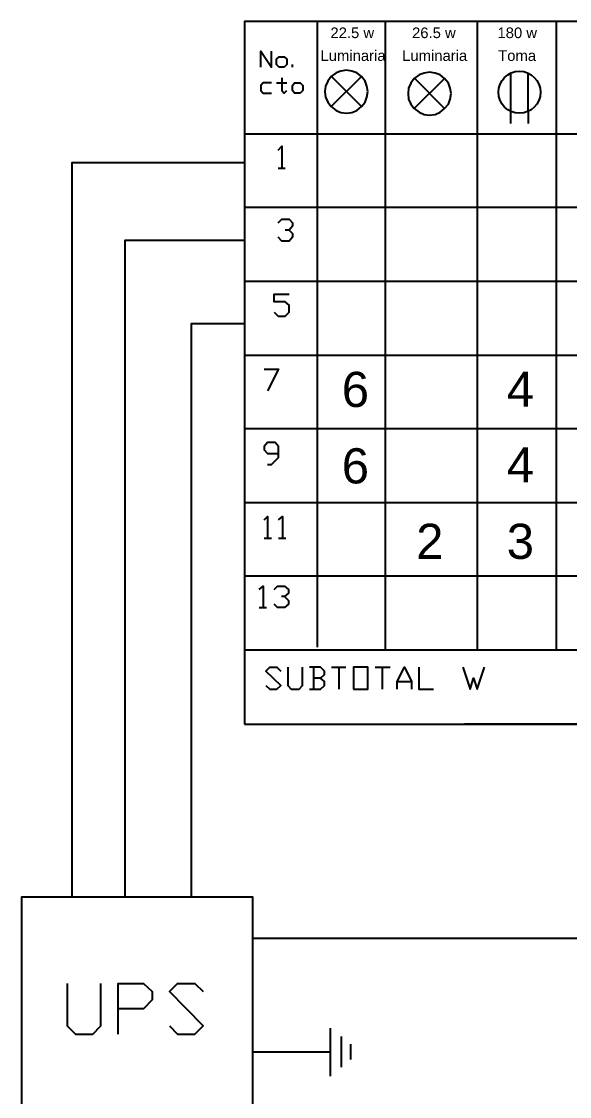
# Model space of a CAD drawing. Header units: metres. Extents: x 0 to 32.6, y 0 to 21.3.
# Drawn here: x 1.345 to 2.346, y 18.76 to 20.724 of the extents above; entities that cross this region are included whole.
import ezdxf

# ---------------------------------------------------------------- set-up
doc = ezdxf.new("R2010")
doc.units = ezdxf.units.M
for name, color, linetype in [('INDICACION-Tabla', 7, 'Continuous'), ('TABLA', 7, 'Continuous'), ('TOMACORRIENTES', 7, 'Continuous')]:
    doc.layers.add(name, color=color, linetype=linetype)
doc.styles.get("Standard").update_dxf_attribs({"font": 'arial.ttf'})

# ---------------------------------------------------------------- blocks, each defined once
blk = doc.blocks.new('*U38')
at = {"layer": 'TOMACORRIENTES'}
for p, q in [((0.0453, 0.0211), (-0.0453, 0.0211)), ((0.0453, 0.0211), (0.0743, 0.0211)), ((-0.0453, -0.0211), (0.0453, -0.0211)), ((0.0453, -0.0211), (0.0743, -0.0211))]:
    blk.add_line(p, q, dxfattribs=at)
blk.add_circle((0, 0), 0.05, dxfattribs=at)

msp = doc.modelspace()

# ---------------------------------------------------------------- linework, layer by layer
at = {"layer": 'TABLA'}
for p, q in [((1.8853, 20.7235), (1.8853, 19.5806)), ((2.0093, 20.7235), (2.0093, 19.5756)), ((2.1776, 20.7235), (2.1776, 19.5756)), ((2.3217, 20.7235), (2.3217, 19.5756)), ((1.8399, 20.6399), (1.8399, 20.6449)), ((1.9105, 20.5683), (1.9659, 20.6228)), ((1.9115, 20.6228), (1.9659, 20.5683)), ((2.0624, 20.5647), (2.1179, 20.6192)), ((2.0634, 20.6192), (2.1179, 20.5647)), ((1.8107, 20.6117), (1.8298, 20.6117)), ((3.6544, 20.5179), (1.7522, 20.5179)), ((1.8137, 20.4554), (1.8268, 20.4554)), ((3.6544, 20.3839), (1.7522, 20.3839)), ((3.6544, 20.2488), (1.7522, 20.2488)), ((3.6544, 20.1138), (1.7522, 20.1138)), ((3.6544, 19.9797), (1.7522, 19.9797)), ((3.6544, 19.8447), (1.7522, 19.8447)), ((1.7885, 19.7802), (1.8016, 19.7802)), ((1.8147, 19.7802), (1.8278, 19.7802)), ((3.6544, 19.7106), (1.7522, 19.7106)), ((1.7795, 19.6532), (1.7926, 19.6532)), ((3.6544, 19.5756), (1.7522, 19.5756)), ((1.8782, 19.5443), (1.8782, 19.504)), ((1.9115, 19.5443), (1.9377, 19.5443)), ((1.9246, 19.5443), (1.9246, 19.504)), ((1.9911, 19.5443), (2.0183, 19.5443)), ((2.0042, 19.5443), (2.0042, 19.504)), ((2.0314, 19.5181), (2.0576, 19.5181)), ((3.4929, 19.4405), (2.1544, 19.4405)), ((1.9095, 18.7975), (1.9095, 18.8852)), ((1.9296, 18.8136), (1.9296, 18.87)), ((1.9468, 18.8277), (1.9468, 18.8559)), ((1.7674, 18.8418), (1.9095, 18.8418))]:
    msp.add_line(p, q, dxfattribs=at)
for points in [[(1.7522, 19.4405), (3.6544, 19.4405), (3.6544, 20.7235), (1.7522, 20.7235)], [(1.8248, 20.6399), (1.8157, 20.6399), (1.8107, 20.6449), (1.8107, 20.655), (1.8157, 20.659), (1.8248, 20.659), (1.8298, 20.655), (1.8298, 20.6449)], [(1.978, 20.5955), (1.976, 20.6056), (1.973, 20.6147), (1.9659, 20.6228), (1.9579, 20.6298), (1.9488, 20.6328), (1.9387, 20.6348), (1.9286, 20.6328), (1.9196, 20.6298), (1.9105, 20.6228), (1.9044, 20.6147), (1.9004, 20.6056), (1.8994, 20.5955), (1.9004, 20.5855), (1.9044, 20.5764), (1.9105, 20.5683), (1.9196, 20.5613), (1.9286, 20.5572), (1.9387, 20.5562), (1.9488, 20.5572), (1.9579, 20.5613), (1.9659, 20.5683), (1.973, 20.5764), (1.976, 20.5855)], [(2.13, 20.592), (2.1279, 20.602), (2.1249, 20.6111), (2.1179, 20.6192), (2.1098, 20.6262), (2.1007, 20.6292), (2.0906, 20.6313), (2.0806, 20.6292), (2.0715, 20.6262), (2.0624, 20.6192), (2.0564, 20.6111), (2.0523, 20.602), (2.0513, 20.592), (2.0523, 20.5819), (2.0564, 20.5728), (2.0624, 20.5647), (2.0715, 20.5577), (2.0806, 20.5537), (2.0906, 20.5527), (2.1007, 20.5537), (2.1098, 20.5577), (2.1179, 20.5647), (2.1249, 20.5728), (2.1279, 20.5819)], [(1.854, 20.5925), (1.844, 20.5925), (1.8399, 20.5976), (1.8399, 20.6066), (1.844, 20.6117), (1.854, 20.6117), (1.8591, 20.6066), (1.8591, 20.5976)], [(1.9518, 19.504), (1.978, 19.504), (1.978, 19.5443), (1.9518, 19.5443)], [(1.3451, 18.742), (1.7674, 18.742), (1.7674, 19.124), (1.3451, 19.124)]]:
    msp.add_lwpolyline(points, close=True, dxfattribs=at)
for points in [[(1.7825, 20.6399), (1.7825, 20.6691), (1.8016, 20.6399), (1.8016, 20.6691)], [(1.8208, 20.6207), (1.8208, 20.5976), (1.8248, 20.5925), (1.8298, 20.5976)], [(1.8016, 20.6117), (1.7865, 20.6117), (1.7825, 20.6066), (1.7825, 20.5976), (1.7865, 20.5925), (1.8016, 20.5925)], [(1.8137, 20.4887), (1.8208, 20.4958), (1.8208, 20.4554)], [(1.7522, 20.4655), (1.4368, 20.4655), (1.4368, 19.124)], [(1.8137, 20.3557), (1.8208, 20.3627), (1.8339, 20.3627), (1.8399, 20.3557), (1.8399, 20.3496), (1.8339, 20.3426), (1.8268, 20.3426)], [(1.8339, 20.3426), (1.8399, 20.3365), (1.8399, 20.3295), (1.8339, 20.3224), (1.8208, 20.3224), (1.8137, 20.3295)], [(1.5345, 19.124), (1.5345, 20.3244), (1.7522, 20.3244)], [(1.8067, 20.1924), (1.8137, 20.1853), (1.8268, 20.1853), (1.8339, 20.1924), (1.8339, 20.2055), (1.8268, 20.2115), (1.8067, 20.2115), (1.8067, 20.2256), (1.8339, 20.2256)], [(1.6555, 19.124), (1.6555, 20.1722), (1.7522, 20.1722)], [(1.7885, 20.0886), (1.8147, 20.0886), (1.7946, 20.0493)], [(1.7946, 19.9142), (1.8016, 19.9142), (1.8147, 19.9273), (1.8147, 19.9475), (1.8087, 19.9545), (1.7946, 19.9545), (1.7885, 19.9475), (1.7885, 19.9414), (1.7946, 19.9344), (1.8147, 19.9344)], [(1.7885, 19.8134), (1.7946, 19.8195), (1.7946, 19.7802)], [(1.8147, 19.8134), (1.8218, 19.8195), (1.8218, 19.7802)], [(1.7795, 19.6864), (1.7865, 19.6925), (1.7865, 19.6532)], [(1.8067, 19.6864), (1.8127, 19.6925), (1.8258, 19.6925), (1.8329, 19.6864), (1.8329, 19.6794), (1.8258, 19.6733), (1.8198, 19.6733)], [(1.8258, 19.6733), (1.8329, 19.6663), (1.8329, 19.6592), (1.8258, 19.6532), (1.8127, 19.6532), (1.8067, 19.6592)], [(1.7915, 19.5111), (1.7986, 19.504), (1.8117, 19.504), (1.8188, 19.5111), (1.7915, 19.5373), (1.7986, 19.5443), (1.8117, 19.5443), (1.8188, 19.5373)], [(1.8319, 19.5443), (1.8319, 19.5111), (1.8379, 19.504), (1.852, 19.504), (1.8581, 19.5111), (1.8581, 19.5443)], [(1.8913, 19.5242), (1.8984, 19.5312), (1.8984, 19.5373), (1.8913, 19.5443), (1.8712, 19.5443)], [(2.0314, 19.504), (2.0314, 19.5181), (2.0445, 19.5443), (2.0576, 19.5181), (2.0576, 19.504)], [(2.0707, 19.5443), (2.0707, 19.504), (2.0979, 19.504)], [(2.1514, 19.5443), (2.1645, 19.504), (2.1705, 19.5242), (2.1776, 19.504), (2.1907, 19.5443)], [(1.8712, 19.504), (1.8913, 19.504), (1.8984, 19.5111), (1.8984, 19.5181), (1.8913, 19.5242), (1.8782, 19.5242)], [(1.7674, 19.0495), (3.8214, 19.0495), (3.8214, 19.2047)], [(1.4287, 18.9668), (1.4287, 18.8892), (1.4438, 18.8741), (1.4751, 18.8741), (1.4902, 18.8892), (1.4902, 18.9668)], [(1.5214, 18.8741), (1.5214, 18.9668), (1.5678, 18.9668), (1.5839, 18.9517), (1.5839, 18.9366), (1.5678, 18.9204), (1.5214, 18.9204)], [(1.6152, 18.8892), (1.6303, 18.8741), (1.6615, 18.8741), (1.6767, 18.8892), (1.6152, 18.9517), (1.6303, 18.9668), (1.6615, 18.9668), (1.6767, 18.9517)]]:
    msp.add_lwpolyline(points, dxfattribs=at)

# ---------------------------------------------------------------- block references
at = {"layer": 'TOMACORRIENTES', "xscale": 0.7684183056045494, "yscale": 0.7684183056045494, "zscale": 0.7684183056045494, "rotation": 270}
msp.add_blockref('*U38', (2.2547, 20.5943), dxfattribs=at)

# ---------------------------------------------------------------- texts
at = {"layer": 'INDICACION-Tabla', "attachment_point": 1}
for s, insert, char_height, width in [('22.5 w', (1.9094, 20.7126), 0.0194, 0.094055), ('26.5 w', (2.0585, 20.7126), 0.0194, 0.094055), ('180 w', (2.2145, 20.7126), 0.0194, 0.077784), ('Luminaria ', (1.8912, 20.671), 0.0194, 0.097936), ('Luminaria ', (2.0403, 20.671), 0.0194, 0.097936), ('Toma ', (2.2158, 20.671), 0.0194, 0.097936), ('6', (1.9301, 20.0837), 0.0642, 0.064179), ('4', (2.2315, 20.0842), 0.0642, 0.064179), ('6', (1.9301, 19.9441), 0.0642, 0.064179), ('4', (2.2315, 19.946), 0.0642, 0.064179), ('2', (2.066, 19.8063), 0.0642, 0.064179), ('3', (2.2315, 19.8063), 0.0642, 0.064179)]:
    msp.add_mtext(s, dxfattribs=dict(at, insert=insert, char_height=char_height, width=width))

doc.saveas('drawing.dxf')
